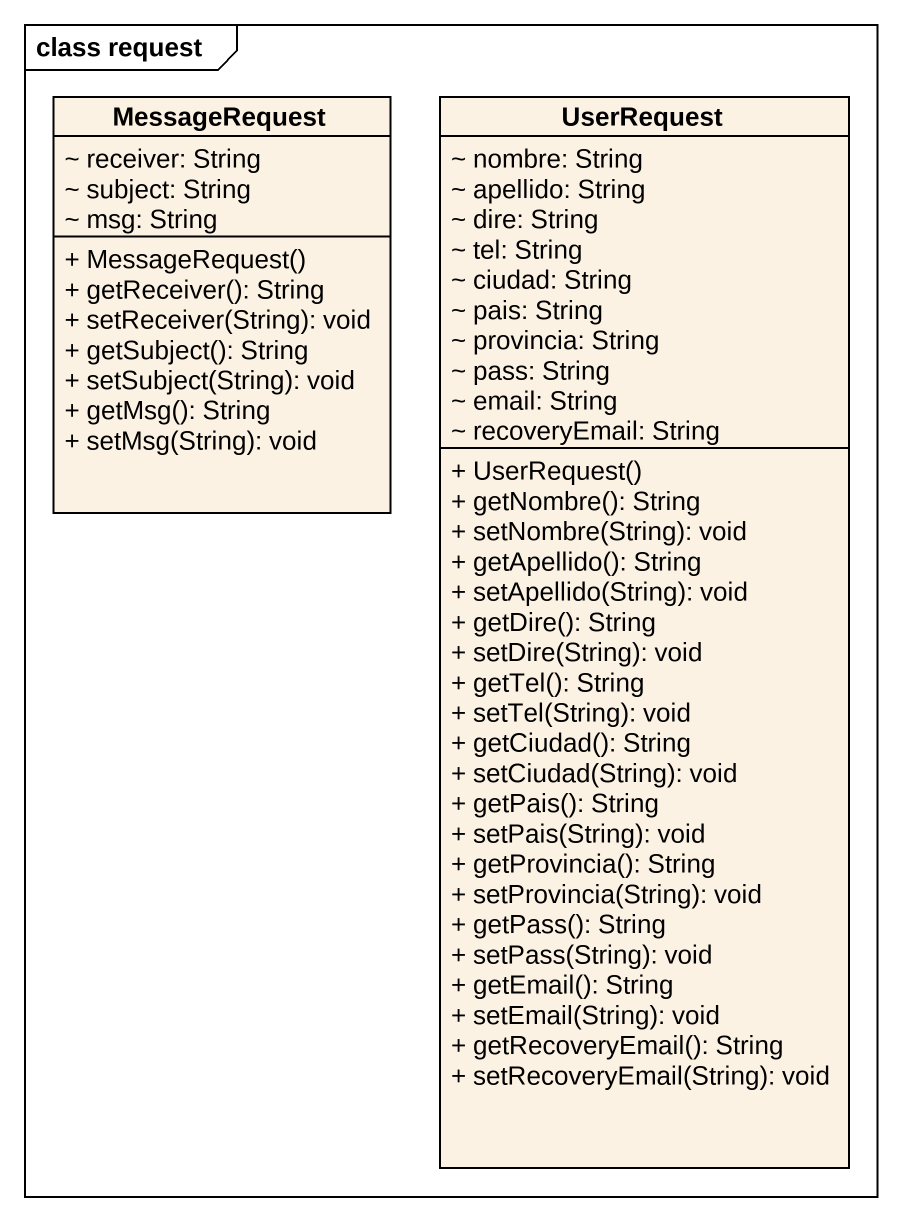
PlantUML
@startuml
mainframe class request
hide circle
hide empty members
skinparam classAttributeIconSize 0
class MessageRequest {
  ~ receiver: String
  ~ subject: String
  ~ msg: String
  + MessageRequest()
  + getReceiver(): String
  + setReceiver(String): void
  + getSubject(): String
  + setSubject(String): void
  + getMsg(): String
  + setMsg(String): void
}
class UserRequest {
  ~ nombre: String
  ~ apellido: String
  ~ dire: String
  ~ tel: String
  ~ ciudad: String
  ~ pais: String
  ~ provincia: String
  ~ pass: String
  ~ email: String
  ~ recoveryEmail: String
  + UserRequest()
  + getNombre(): String
  + setNombre(String): void
  + getApellido(): String
  + setApellido(String): void
  + getDire(): String
  + setDire(String): void
  + getTel(): String
  + setTel(String): void
  + getCiudad(): String
  + setCiudad(String): void
  + getPais(): String
  + setPais(String): void
  + getProvincia(): String
  + setProvincia(String): void
  + getPass(): String
  + setPass(String): void
  + getEmail(): String
  + setEmail(String): void
  + getRecoveryEmail(): String
  + setRecoveryEmail(String): void
}
@enduml
